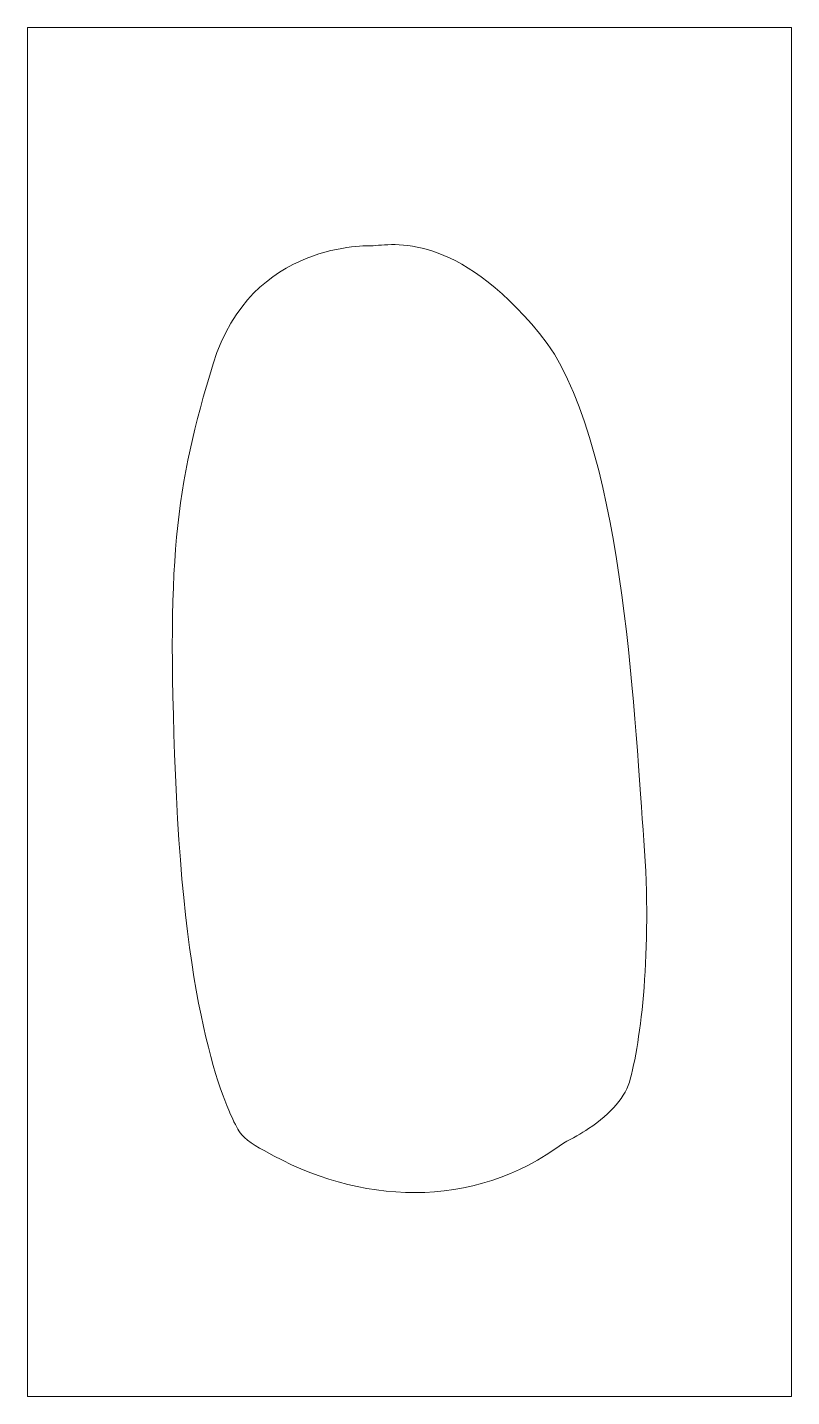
# Model space of a CAD drawing. Header units: millimetres. Extents: x 232 to 445, y 0 to 381.
import ezdxf

# ---------------------------------------------------------------- set-up
doc = ezdxf.new("R2010")
doc.units = ezdxf.units.MM
doc.header["$MEASUREMENT"] = 0
doc.layers.add('Layer 1', color=7, linetype='Continuous', lineweight=0)

msp = doc.modelspace()

# ---------------------------------------------------------------- linework, layer by layer
at = {"layer": 'Layer 1', "color": 240, "lineweight": 0, "true_color": 0xed1c24}
msp.add_lwpolyline([(232.35, 381), (444.98, 381), (444.98, 0), (232.35, 0)], close=True, dxfattribs=at)
msp.add_open_spline([(327.91, 320.21), (327.91, 320.21), (294.5, 321.7), (284.04, 287.41), (273.58, 253.11), (270.77, 233.23), (273.83, 166.88), (276.9, 100.54), (288.63, 78.42), (291.18, 73.95), (292.03, 72.46), (294.41, 70.41), (298.38, 68.41), (324.46, 53.38), (356.31, 51.7), (381.53, 70.56), (384.08, 71.86), (386.41, 73.19), (388.51, 74.58), (394.78, 78.74), (398.86, 83.51), (400.11, 88.36), (403.42, 101.28), (406.23, 126.13), (403.68, 157.69), (401.13, 189.25), (398.06, 267.78), (374.85, 295.86), (351.64, 323.94), (334.41, 320.66), (327.91, 320.21)], degree=3, knots=[0, 0, 0, 0, 1, 1, 1, 2, 2, 2, 3, 3, 3, 4, 4, 4, 5, 5, 5, 6, 6, 6, 7, 7, 7, 8, 8, 8, 9, 9, 9, 10, 10, 10, 10], dxfattribs=at)

doc.saveas('drawing.dxf')
